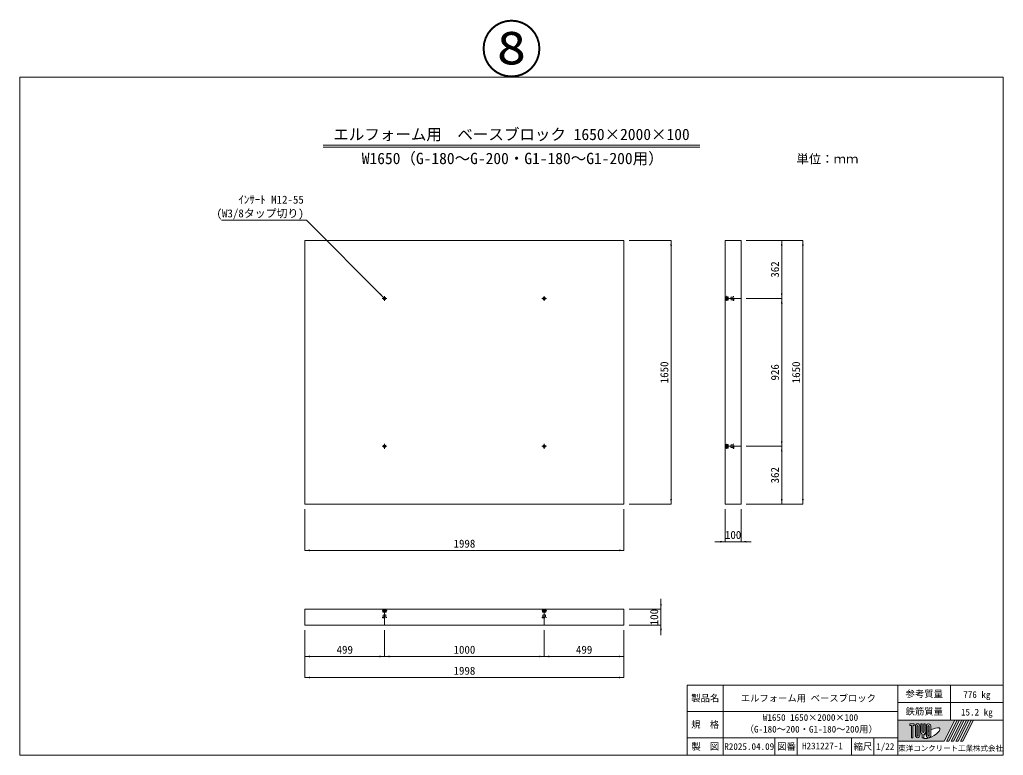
# Model space of a CAD drawing. Units: millimetres at full size; some dimension numbers follow another scale. Extents: x 48 to 43288, y -58809 to -8936.
# Drawn here: x 7280 to 13440, y -52750 to -48144 of the extents above; entities that cross this region are included whole.
import ezdxf
from ezdxf.enums import TextEntityAlignment as Align

# ---------------------------------------------------------------- set-up
doc = ezdxf.new("R2010")
doc.units = ezdxf.units.MM
doc.header["$LTSCALE"] = 75
doc.linetypes.add('USER2', pattern=[8.5725, 5.715, -0.9525, 0.9525, -0.9525])
doc.linetypes.add('USER3', pattern=[0.405, 0.225, -0.18])
for name, color, linetype, lineweight in [('_0-0_', 7, 'Continuous', 9), ('寸法線', 7, 'Continuous', 9), ('引出線', 4, 'Continuous', 9), ('本体', 7, 'Continuous', 9), ('枠', 5, 'Continuous', 5), ('補助線', 8, 'Continuous', 13), ('ｲﾝｻｰﾄ', 3, 'USER3', 5)]:
    doc.layers.add(name, color=color, linetype=linetype, lineweight=lineweight)
doc.styles.add('ＭＳ ゴシック', font='')
doc.styles.get('ＭＳ ゴシック').set_extended_font_data('MS Gothic')

# ---------------------------------------------------------------- blocks, each defined once
blk = doc.blocks.new('filled_arrow')
at = {"color": 0, "linetype": 'Continuous', "lineweight": -2}
blk.add_solid([(7.5, 1.25), (0, 0), (7.5, -1.25)], dxfattribs=at)

msp = doc.modelspace()

# ---------------------------------------------------------------- hatches: boundary and pattern name
at = {"layer": '枠'}
h = msp.add_hatch(color=7, dxfattribs=at)
h.paths.add_polyline_path([(12780.26, -52529.84), (12780.26, -52661.84), (13070.66, -52661.84), (13136.66, -52529.84)])
edge = h.paths.add_edge_path(flags=16)
edge.add_ellipse((12991.11, -52611.09), major_axis=(51.71744, 28.94828), ratio=0.3471473417839755, start_angle=-144.31121551619935, end_angle=72.18990366955182, ccw=False)
edge.add_ellipse((12971.95, -52623.59), major_axis=(-0, 17.6), ratio=0.8463541477272727, start_angle=-160.70345668548774, end_angle=-90.0000000000355)
edge.add_line((12986.85, -52623.59), (12986.85, -52590.04))
edge = h.paths.add_edge_path(flags=16)
edge.add_ellipse((12971.95, -52568.08), major_axis=(-0, 16.24615), ratio=0.8463541586519492, start_angle=-89.99999999998931, end_angle=90.00000000001114, ccw=False)
edge.add_line((12985.7, -52568.08), (12985.7, -52623.59))
edge.add_ellipse((12971.95, -52623.59), major_axis=(0, 16.24615), ratio=0.8463541586519492, start_angle=90.00000000001296, end_angle=-89.99999999998693, ccw=False)
edge.add_line((12958.2, -52623.59), (12958.2, -52568.08))
edge = h.paths.add_edge_path(flags=16)
edge.add_line((12976.54, -52568.08), (12976.54, -52623.59))
edge.add_ellipse((12971.95, -52623.59), major_axis=(-0, 5.41538), ratio=0.8463540450032638, start_angle=89.99999999996146, end_angle=-90.00000000003905, ccw=False)
edge.add_line((12967.37, -52623.59), (12967.37, -52568.08))
edge.add_ellipse((12971.95, -52568.08), major_axis=(-0, 5.41538), ratio=0.8463540450032638, start_angle=-90.00000000009578, end_angle=89.99999999990376, ccw=False)
edge = h.paths.add_edge_path(flags=16)
edge.add_line((12975.39, -52596.46), (12975.39, -52623.59))
edge.add_ellipse((12971.95, -52623.59), major_axis=(0, 4.06154), ratio=0.8463542628432875, start_angle=90.00000000015393, end_angle=-89.99999999984641, ccw=False)
edge.add_line((12968.52, -52623.59), (12968.52, -52600.9))
edge.add_ellipse((12991.11, -52611.09), major_axis=(51.71744, 28.94828), ratio=0.34714734178397555, start_angle=107.79174141113131, end_angle=126.4713182157434, ccw=False)
edge = h.paths.add_edge_path(flags=16)
edge.add_line((12951.33, -52551.84), (12951.33, -52601.59))
edge.add_ellipse((12937.58, -52601.59), major_axis=(0, 16.24615), ratio=0.8463541586519492, start_angle=-163.34116664068392, end_angle=-89.99999999999886, ccw=False)
edge.add_line((12942.16, -52616.91), (12942.16, -52639.84))
edge.add_line((12942.16, -52639.84), (12933, -52639.84))
edge.add_line((12933, -52639.84), (12933, -52616.91))
edge.add_ellipse((12937.58, -52601.59), major_axis=(-0, 16.24615), ratio=0.8463541586519492, start_angle=89.9999999999983, end_angle=163.3411666406839, ccw=False)
edge.add_line((12923.83, -52601.59), (12923.83, -52551.84))
edge.add_line((12923.83, -52551.84), (12933, -52551.84))
edge.add_line((12933, -52551.84), (12933, -52601.59))
edge.add_ellipse((12937.58, -52601.59), major_axis=(0, 5.41538), ratio=0.8463540450032638, start_angle=90.00000000001921, end_angle=-89.9999999999812)
edge.add_line((12942.16, -52601.59), (12942.16, -52551.84))
edge.add_line((12942.16, -52551.84), (12951.33, -52551.84))
edge = h.paths.add_edge_path(flags=16)
edge.add_line((12957.06, -52609.58), (12957.06, -52623.59))
edge.add_ellipse((12971.95, -52623.59), major_axis=(0, 17.6), ratio=0.8463541477272727, start_angle=90.00000000000587, end_angle=-171.54427023795904)
edge.add_ellipse((12991.11, -52611.09), major_axis=(51.71744, 28.94828), ratio=0.34714734178397555, start_angle=-178.6495357001653, end_angle=-148.29244166440827, ccw=False)
edge.add_line((12940.19, -52641.19), (12943.31, -52641.19))
edge.add_line((12943.31, -52641.19), (12943.31, -52624.03))
edge.add_ellipse((12991.11, -52611.09), major_axis=(51.71744, 28.94828), ratio=0.3471473417839755, start_angle=148.21912000477852, end_angle=165.90812145711823, ccw=False)
edge = h.paths.add_edge_path(flags=16)
edge.add_ellipse((12903.2, -52568.08), major_axis=(0, 16.24615), ratio=0.8463541586519492, start_angle=-89.99999999995623, end_angle=90.0000000000432, ccw=False)
edge.add_line((12916.95, -52568.08), (12916.95, -52623.59))
edge.add_ellipse((12903.2, -52623.59), major_axis=(-0, 16.24615), ratio=0.8463541586519492, start_angle=89.9999999999743, end_angle=-90.00000000002598, ccw=False)
edge.add_line((12889.45, -52623.59), (12889.45, -52568.08))
edge = h.paths.add_edge_path(flags=16)
edge.add_line((12907.79, -52568.08), (12907.79, -52623.59))
edge.add_ellipse((12903.2, -52623.59), major_axis=(0, 5.41538), ratio=0.8463540450032638, start_angle=90.0000000000386, end_angle=-89.99999999996095, ccw=False)
edge.add_line((12898.62, -52623.59), (12898.62, -52568.08))
edge.add_ellipse((12903.2, -52568.08), major_axis=(-0, 5.41538), ratio=0.8463540450032638, start_angle=-90.00000000009578, end_angle=89.99999999990376, ccw=False)
h.paths.add_polyline_path([(12882.58, -52551.84), (12882.58, -52562.67), (12873.41, -52562.67), (12873.41, -52639.84), (12864.25, -52639.84), (12864.25, -52562.67), (12855.08, -52562.67), (12855.08, -52551.84)], flags=16)
for points in [[(13085.18, -52661.84), (13099.7, -52661.84), (13165.7, -52529.84), (13151.18, -52529.84)], [(13194.74, -52529.84), (13180.22, -52529.84), (13114.22, -52661.84), (13128.74, -52661.84)], [(13223.78, -52529.84), (13209.26, -52529.84), (13143.26, -52661.84), (13157.78, -52661.84)], [(13252.82, -52529.84), (13238.3, -52529.84), (13172.3, -52661.84), (13186.82, -52661.84)]]:
    msp.add_hatch(color=7, dxfattribs=at).paths.add_polyline_path(points)

# ---------------------------------------------------------------- linework, layer by layer
at = {"layer": '_0-0_', "lineweight": 20}
for p, q in [((9181.39, -48930.64), (11539.13, -48930.64)), ((9181.39, -48942.54), (11539.13, -48942.54))]:
    msp.add_line(p, q, dxfattribs=at)
at = {"layer": '寸法線'}
for p, q in [((11096.55, -49527.33), (11359.59, -49527.33)), ((11359.59, -49527.33), (11359.59, -51177.33)), ((11830.03, -49527.33), (12184.8, -49527.33)), ((11830.03, -49527.33), (12052.54, -49527.33)), ((12052.54, -49889.33), (12052.54, -49527.33)), ((12184.8, -51177.33), (12184.8, -49527.33)), ((11830.03, -49889.33), (12052.54, -49889.33)), ((11830.03, -49889.33), (12052.54, -49889.33)), ((12052.54, -50815.33), (12052.54, -49889.33)), ((11830.03, -50815.33), (12052.54, -50815.33)), ((11830.03, -50815.33), (12052.54, -50815.33)), ((12052.54, -51177.33), (12052.54, -50815.33)), ((11096.55, -51177.33), (11359.59, -51177.33)), ((11830.03, -51177.33), (12184.8, -51177.33)), ((11830.03, -51177.33), (12052.54, -51177.33)), ((9066.55, -51209.33), (9066.55, -51466.97)), ((11064.55, -51209.33), (11064.55, -51466.97)), ((11698.03, -51209.33), (11698.03, -51412.45)), ((11798.03, -51209.33), (11798.03, -51412.45)), ((11634.03, -51412.45), (11862.03, -51412.45)), ((9066.55, -51466.97), (11064.55, -51466.97)), ((11296.13, -51998.66), (11296.13, -51770.66)), ((11096.55, -51834.66), (11296.13, -51834.66)), ((9066.55, -51966.66), (9066.55, -52262.58)), ((9066.55, -51966.66), (9066.55, -52131.01)), ((9565.55, -51966.66), (9565.55, -52131.01)), ((9565.55, -51966.66), (9565.55, -52131.01)), ((10565.55, -51966.66), (10565.55, -52131.01)), ((10565.55, -51966.66), (10565.55, -52131.01)), ((11064.55, -51966.66), (11064.55, -52262.58)), ((11064.55, -51966.66), (11064.55, -52131.01)), ((11096.55, -51934.66), (11296.13, -51934.66)), ((9066.55, -52131.01), (9565.55, -52131.01)), ((9565.55, -52131.01), (10565.55, -52131.01)), ((10565.55, -52131.01), (11064.55, -52131.01)), ((9066.55, -52262.58), (11064.55, -52262.58))]:
    msp.add_line(p, q, dxfattribs=at)
at = {"layer": '引出線'}
msp.add_lwpolyline([(9559.59, -49883.31), (9076.17, -49399.9), (8543.16, -49399.9)], dxfattribs=at)
at = {"layer": '本体', "lineweight": 20}
for p, q in [((11064.55, -49527.33), (9066.55, -49527.33)), ((9066.55, -49527.33), (9066.55, -51177.33)), ((11064.55, -51177.33), (11064.55, -49527.33)), ((11698.03, -49527.33), (11698.03, -51177.33)), ((11698.03, -49527.33), (11798.03, -49527.33)), ((11798.03, -49527.33), (11798.03, -51177.33)), ((9066.55, -51177.33), (11064.55, -51177.33)), ((11698.03, -51177.33), (11798.03, -51177.33)), ((9066.55, -51834.66), (9066.55, -51934.66)), ((9066.55, -51834.66), (11064.55, -51834.66)), ((11064.55, -51834.66), (11064.55, -51934.66)), ((9066.55, -51934.66), (11064.55, -51934.66))]:
    msp.add_line(p, q, dxfattribs=at)
at = {"layer": '枠', "lineweight": 20}
for p, q in [((7280.26, -48503.84), (13440.26, -48503.84)), ((7280.26, -52749.84), (7280.26, -48503.84)), ((13440.26, -52749.84), (13440.26, -48503.84)), ((11460.26, -52749.84), (11460.26, -52309.84)), ((13440.26, -52309.84), (11460.26, -52309.84)), ((11686.81, -52749.84), (11686.81, -52309.84)), ((12780.26, -52749.84), (12780.26, -52309.84)), ((13110.26, -52529.84), (13110.26, -52309.84)), ((13440.26, -52419.84), (12780.26, -52419.84)), ((12780.26, -52474.84), (11460.26, -52474.84)), ((13440.26, -52529.84), (12780.26, -52529.84)), ((12780.26, -52639.84), (11460.26, -52639.84)), ((12009.16, -52749.84), (12009.16, -52639.84)), ((12149.16, -52749.84), (12149.16, -52639.84)), ((12490.26, -52749.84), (12490.26, -52639.84)), ((12630.26, -52749.84), (12630.26, -52639.84)), ((7280.26, -52749.84), (13440.26, -52749.84))]:
    msp.add_line(p, q, dxfattribs=at)
at = {"layer": '枠'}
for p, q in [((12780.26, -52529.84), (13136.66, -52529.84)), ((12780.26, -52529.84), (12780.26, -52661.84)), ((13136.66, -52529.84), (13070.66, -52661.84)), ((13151.18, -52529.84), (13085.18, -52661.84)), ((13165.7, -52529.84), (13099.7, -52661.84)), ((13180.22, -52529.84), (13114.22, -52661.84)), ((13194.74, -52529.84), (13128.74, -52661.84)), ((13209.26, -52529.84), (13143.26, -52661.84)), ((13151.18, -52529.84), (13165.7, -52529.84)), ((13223.78, -52529.84), (13157.78, -52661.84)), ((13238.3, -52529.84), (13172.3, -52661.84)), ((13180.22, -52529.84), (13194.74, -52529.84)), ((13252.82, -52529.84), (13186.82, -52661.84)), ((13209.26, -52529.84), (13223.78, -52529.84)), ((12855.08, -52551.84), (12855.08, -52562.67)), ((12855.08, -52551.84), (12882.58, -52551.84)), ((12864.25, -52562.67), (12855.08, -52562.67)), ((12864.25, -52562.67), (12864.25, -52639.84)), ((12873.41, -52562.67), (12873.41, -52639.84)), ((12882.58, -52562.67), (12873.41, -52562.67)), ((12882.58, -52551.84), (12882.58, -52562.67)), ((12889.45, -52568.08), (12889.45, -52623.59)), ((12898.62, -52623.59), (12898.62, -52568.08)), ((12907.79, -52568.08), (12907.79, -52623.59)), ((12916.95, -52623.59), (12916.95, -52568.08)), ((12923.83, -52551.84), (12933, -52551.84)), ((12923.83, -52601.59), (12923.83, -52551.84)), ((12933, -52551.84), (12933, -52601.59)), ((12942.16, -52551.84), (12951.33, -52551.84)), ((12942.16, -52601.59), (12942.16, -52551.84)), ((12951.33, -52551.84), (12951.33, -52601.59)), ((12958.2, -52568.08), (12958.2, -52623.59)), ((12967.37, -52623.59), (12967.37, -52568.08)), ((12968.52, -52623.59), (12968.52, -52600.9)), ((12975.39, -52596.46), (12975.39, -52623.59)), ((12976.54, -52568.08), (12976.54, -52623.59)), ((12985.7, -52623.59), (12985.7, -52568.08)), ((12986.85, -52623.59), (12986.85, -52590.04)), ((12780.26, -52661.84), (13070.66, -52661.84)), ((12873.41, -52639.84), (12864.25, -52639.84)), ((12933, -52616.91), (12933, -52639.84)), ((12942.16, -52639.84), (12933, -52639.84)), ((12940.19, -52641.19), (12943.31, -52641.19)), ((12942.16, -52616.91), (12942.16, -52639.84)), ((12943.31, -52624.03), (12943.31, -52641.19)), ((12957.06, -52609.58), (12957.06, -52623.59)), ((13085.18, -52661.84), (13099.7, -52661.84)), ((13114.22, -52661.84), (13128.74, -52661.84)), ((13143.26, -52661.84), (13157.78, -52661.84)), ((13172.3, -52661.84), (13186.82, -52661.84))]:
    msp.add_line(p, q, dxfattribs=at)
for centre, major_axis, ratio, start_param, end_param in [((12903.2, -52568.08), (0, 16.24615), 0.846354, 4.712388980385336, 7.8539816339751205), ((12903.2, -52568.08), (-0, 5.41538), 0.846354, 4.712388980383275, 7.853981633973062), ((12937.58, -52601.59), (-0, 16.24615), 0.846354, 1.5707963267948708, 2.801755744135003), ((12937.58, -52601.59), (0, 5.41538), 0.846354, 1.5707963267951803, 4.712388980384968), ((12937.58, -52601.59), (0, 16.24615), 0.846354, 3.481429563044583, 4.7123889803847065), ((12971.95, -52568.08), (-0, 16.24615), 0.846354, 4.712388980384847, 7.853981633974647), ((12971.95, -52568.08), (-0, 5.41538), 0.846354, 4.712388980383275, 7.853981633973062), ((12991.11, -52611.09), (51.71744, 28.94828), 0.347147, 1.6817405097969882, 1.8219833196615334), ((12991.11, -52611.09), (51.71744, 28.94828), 0.347147, 4.262185332381589, 7.742916281338565), ((12903.2, -52623.59), (-0, 16.24615), 0.846354, 1.5707963267945175, 4.712388980384306), ((12903.2, -52623.59), (0, 5.41538), 0.846354, 1.5707963267954668, 4.712388980385267), ((12991.11, -52611.09), (51.71744, 28.94828), 0.347147, 3.209397509057166, 4.20044506328548), ((12991.11, -52611.09), (51.71744, 28.94828), 0.347147, 2.0815196641224314, 2.5155126073167438), ((12971.95, -52623.59), (0, 17.6), 0.846354, 1.5707963267949832, 3.315467866329176), ((12971.95, -52623.59), (0, 16.24615), 0.846354, 1.570796326795088, 4.712388980384883), ((12971.95, -52623.59), (-0, 5.41538), 0.846354, 1.5707963267943275, 4.712388980384113), ((12971.95, -52623.59), (0, 4.06154), 0.846354, 1.5707963267971712, 4.71238898038696), ((12971.95, -52623.59), (-0, 17.6), 0.846354, 3.5338438000143473, 4.712388980384166)]:
    msp.add_ellipse(centre, major_axis=major_axis, ratio=ratio, start_param=start_param, end_param=end_param, dxfattribs=at)
at = {"layer": '補助線'}
for p, q in [((11798.03, -49889.33), (11698.03, -49889.33)), ((11698.03, -49889.33), (11753.03, -49889.33)), ((11798.03, -50815.33), (11698.03, -50815.33)), ((11698.03, -50815.33), (11753.03, -50815.33)), ((9565.55, -51934.66), (9565.55, -51834.66)), ((9565.55, -51834.66), (9565.55, -51889.66)), ((10565.55, -51934.66), (10565.55, -51834.66)), ((10565.55, -51834.66), (10565.55, -51889.66))]:
    msp.add_line(p, q, dxfattribs=at)
at = {"layer": 'ｲﾝｻｰﾄ', "linetype": 'USER2', "lineweight": 9}
for p, q in [((9550.65, -49889.33), (9580.44, -49889.33)), ((9565.55, -49904.22), (9565.55, -49874.44)), ((10550.65, -49889.33), (10580.44, -49889.33)), ((10565.55, -49904.22), (10565.55, -49874.44)), ((9550.65, -50815.33), (9580.44, -50815.33)), ((9565.55, -50800.44), (9565.55, -50830.22)), ((10550.65, -50815.33), (10580.44, -50815.33)), ((10565.55, -50800.44), (10565.55, -50830.22))]:
    msp.add_line(p, q, dxfattribs=at)
at = {"layer": 'ｲﾝｻｰﾄ'}
for p, q in [((11698.03, -49878.58), (11707.28, -49877.33)), ((11698.03, -49900.08), (11698.03, -49878.58)), ((11703.03, -49897.58), (11703.03, -49881.08)), ((11703.03, -49881.08), (11749.03, -49881.08)), ((11703.03, -49884.08), (11733.03, -49884.08)), ((11703.03, -49894.58), (11733.03, -49894.58)), ((11707.28, -49902.58), (11707.28, -49876.08)), ((11707.28, -49876.08), (11708.78, -49876.08)), ((11708.78, -49902.58), (11708.78, -49876.08)), ((11718.03, -49878.58), (11708.78, -49877.33)), ((11718.03, -49900.08), (11718.03, -49878.58)), ((11733.03, -49894.58), (11733.03, -49884.08)), ((11749.03, -49876.58), (11753.03, -49876.58)), ((11749.03, -49902.08), (11749.03, -49876.58)), ((11753.03, -49902.08), (11753.03, -49876.58)), ((11698.03, -49900.08), (11707.28, -49901.33)), ((11703.03, -49897.58), (11749.03, -49897.58)), ((11707.28, -49902.58), (11708.78, -49902.58)), ((11718.03, -49900.08), (11708.78, -49901.33)), ((11749.03, -49902.08), (11753.03, -49902.08)), ((11698.03, -50804.58), (11707.28, -50803.33)), ((11698.03, -50826.08), (11698.03, -50804.58)), ((11703.03, -50823.58), (11703.03, -50807.08)), ((11703.03, -50807.08), (11749.03, -50807.08)), ((11703.03, -50810.08), (11733.03, -50810.08)), ((11707.28, -50828.58), (11707.28, -50802.08)), ((11707.28, -50802.08), (11708.78, -50802.08)), ((11708.78, -50828.58), (11708.78, -50802.08)), ((11718.03, -50804.58), (11708.78, -50803.33)), ((11718.03, -50826.08), (11718.03, -50804.58)), ((11733.03, -50820.58), (11733.03, -50810.08)), ((11749.03, -50802.58), (11753.03, -50802.58)), ((11749.03, -50828.08), (11749.03, -50802.58)), ((11753.03, -50828.08), (11753.03, -50802.58)), ((11698.03, -50826.08), (11707.28, -50827.33)), ((11703.03, -50820.58), (11733.03, -50820.58)), ((11703.03, -50823.58), (11749.03, -50823.58)), ((11707.28, -50828.58), (11708.78, -50828.58)), ((11718.03, -50826.08), (11708.78, -50827.33)), ((11749.03, -50828.08), (11753.03, -50828.08)), ((9552.3, -51843.91), (9552.3, -51845.41)), ((9552.3, -51843.91), (9578.8, -51843.91)), ((9552.3, -51845.41), (9578.8, -51845.41)), ((9554.8, -51834.66), (9553.54, -51843.91)), ((9554.8, -51854.66), (9553.54, -51845.41)), ((9554.8, -51834.66), (9576.3, -51834.66)), ((9554.8, -51854.66), (9576.3, -51854.66)), ((9557.29, -51839.66), (9573.79, -51839.66)), ((9557.29, -51839.66), (9557.29, -51885.66)), ((9560.3, -51839.66), (9560.3, -51869.66)), ((9570.8, -51839.66), (9570.8, -51869.66)), ((9573.79, -51839.66), (9573.79, -51885.66)), ((9576.3, -51834.66), (9577.55, -51843.91)), ((9576.3, -51854.66), (9577.55, -51845.41)), ((9578.8, -51843.91), (9578.8, -51845.41)), ((10552.3, -51843.91), (10552.3, -51845.41)), ((10552.3, -51843.91), (10578.8, -51843.91)), ((10552.3, -51845.41), (10578.8, -51845.41)), ((10554.8, -51834.66), (10553.54, -51843.91)), ((10554.8, -51854.66), (10553.54, -51845.41)), ((10554.8, -51834.66), (10576.3, -51834.66)), ((10554.8, -51854.66), (10576.3, -51854.66)), ((10557.29, -51839.66), (10573.79, -51839.66)), ((10557.29, -51839.66), (10557.29, -51885.66)), ((10560.3, -51839.66), (10560.3, -51869.66)), ((10570.8, -51839.66), (10570.8, -51869.66)), ((10573.79, -51839.66), (10573.79, -51885.66)), ((10576.3, -51834.66), (10577.55, -51843.91)), ((10576.3, -51854.66), (10577.55, -51845.41)), ((10578.8, -51843.91), (10578.8, -51845.41)), ((9552.79, -51885.66), (9552.79, -51889.66)), ((9552.79, -51885.66), (9578.3, -51885.66)), ((9552.79, -51889.66), (9578.3, -51889.66)), ((9560.3, -51869.66), (9570.8, -51869.66)), ((9578.3, -51885.66), (9578.3, -51889.66)), ((10552.79, -51885.66), (10552.79, -51889.66)), ((10552.79, -51885.66), (10578.3, -51885.66)), ((10552.79, -51889.66), (10578.3, -51889.66)), ((10560.3, -51869.66), (10570.8, -51869.66)), ((10578.3, -51885.66), (10578.3, -51889.66))]:
    msp.add_line(p, q, dxfattribs=at)
at = {"layer": 'ｲﾝｻｰﾄ', "linetype": 'Continuous', "lineweight": 9}
for centre, radius in [((9565.55, -49889.33), 8.25), ((9565.55, -49889.33), 5.25), ((10565.55, -49889.33), 8.25), ((10565.55, -49889.33), 5.25), ((9565.55, -50815.33), 8.25), ((9565.55, -50815.33), 5.25), ((10565.55, -50815.33), 8.25), ((10565.55, -50815.33), 5.25)]:
    msp.add_circle(centre, radius, dxfattribs=at)

# ---------------------------------------------------------------- block references
at = {"layer": '寸法線', "xscale": 4.27, "yscale": 4.27}
for p, rotation in [((11359.59, -49527.33), 270), ((12052.54, -49527.33), 270), ((12184.8, -49527.33), 270), ((12052.54, -49889.33), 90), ((12052.54, -49889.33), 270), ((12052.54, -50815.33), 90), ((12052.54, -50815.33), 270), ((11359.59, -51177.33), 90), ((12052.54, -51177.33), 90), ((12184.8, -51177.33), 90), ((11698.03, -51412.45), 180), ((11064.55, -51466.97), 180), ((11296.13, -51834.66), 90), ((11296.13, -51934.66), 270), ((9565.55, -52131.01), 180), ((10565.55, -52131.01), 180), ((11064.55, -52131.01), 180), ((11064.55, -52262.58), 180)]:
    msp.add_blockref('filled_arrow', p, dxfattribs=dict(at, rotation=rotation))
for p in [(11798.03, -51412.45), (9066.55, -51466.97), (9066.55, -52131.01), (9565.55, -52131.01), (10565.55, -52131.01), (9066.55, -52262.58)]:
    msp.add_blockref('filled_arrow', p, dxfattribs=at)
at = {"layer": '引出線', "xscale": 4.27, "yscale": 4.27, "rotation": 135}
msp.add_blockref('filled_arrow', (9559.59, -49883.31), dxfattribs=at)

# ---------------------------------------------------------------- texts
at = {"layer": '_0-0_', "style": 'ＭＳ ゴシック'}
for s, height, p in [('エルフォーム用\u3000ベースブロック 1650×2000×100', 71.21, (10360.26, -48919.45)), ('W1650（G-180～G-200・G1-180～G1-200用）', 71.21, (10367.87, -49069.99)), ('単位：ｍｍ', 56.96, (12338.67, -49061.69))]:
    msp.add_text(s, height=height, dxfattribs=at).set_placement(p, align=Align.BOTTOM_CENTER)
msp.add_text('H231227-1', height=41.77, dxfattribs=at).set_placement((12179.63, -52724.4), align=Align.BOTTOM_LEFT)
at = {"layer": '寸法線', "style": 'ＭＳ ゴシック'}
for s, p in [('362', (12010.14, -49708.33)), ('1650', (11317.19, -50352.33)), ('926', (12010.14, -50352.33)), ('1650', (12142.4, -50352.33)), ('362', (12010.14, -50996.33)), ('100', (11253.73, -51884.66))]:
    msp.add_text(s, height=50.13, rotation=90, dxfattribs=at).set_placement(p, align=Align.MIDDLE_CENTER)
for s, p in [('100', (11748.03, -51370.05)), ('1998', (10065.55, -51424.57)), ('499', (9316.05, -52088.61)), ('1000', (10065.55, -52088.61)), ('499', (10815.05, -52088.61)), ('1998', (10065.55, -52220.18))]:
    msp.add_text(s, height=50.13, dxfattribs=at).set_placement(p, align=Align.MIDDLE_CENTER)
at = {"layer": '引出線', "style": 'ＭＳ ゴシック'}
for s, p in [('ｲﾝｻｰﾄ M12-55', (8649.92, -49311.28)), ('(W3/8タップ切り)', (8513.17, -49397.08))]:
    msp.add_text(s, height=50.13, dxfattribs=at).set_placement(p, align=Align.BOTTOM_LEFT)
at = {"layer": '枠', "color": 7, "style": 'ＭＳ ゴシック'}
for s, height, p in [('参考質量', 41.77, (12945.26, -52364.84)), ('776 kg', 41.77, (13274.53, -52369.78)), ('製品名', 41.77, (11573.53, -52392.34)), ('エルフォーム用 ベースブロック ', 41.77, (12233.53, -52392.34)), ('鉄筋質量', 41.77, (12945.26, -52474.84)), ('15.2 kg', 41.77, (13274.53, -52479.78)), ('規\u3000格', 41.77, (11573.53, -52557.34)), ('製  図', 41.77, (11573.53, -52694.84)), ('縮尺', 41.77, (12560.87, -52694.84)), ('R2025.04.09', 41.77, (11849.05, -52694.84)), ('図番', 41.77, (12082.26, -52694.84)), ('1/22', 41.77, (12701.18, -52694.84)), ('東洋コンクリート工業株式会社', 33.42, (13110.26, -52705.84))]:
    msp.add_text(s, height=height, dxfattribs=at).set_placement(p, align=Align.MIDDLE_CENTER)
for s, p in [('W1650 1650×2000×100', (11934.39, -52492.18)), ('（G-180～200・G1-180～200用）', (11820.43, -52565.52))]:
    msp.add_text(s, height=41.77, dxfattribs=at).set_placement(p, align=Align.TOP_LEFT)
at = {"layer": '補助線', "color": 1, "style": 'ＭＳ ゴシック'}
msp.add_text('⑧', height=284.8, dxfattribs=at).set_placement((10360.26, -48558.46), align=Align.BOTTOM_CENTER)

doc.saveas('drawing.dxf')
